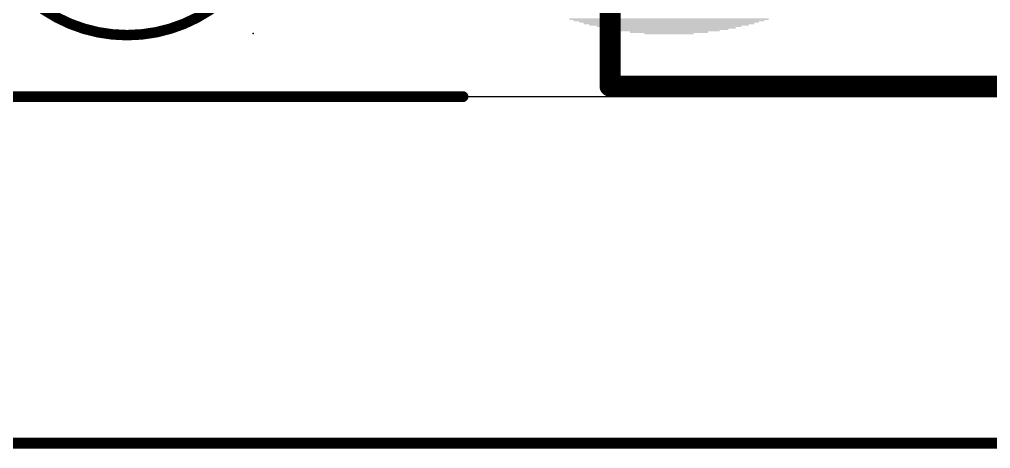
# Model space of a CAD drawing. Extents: x -6.7 to 68.6, y -6.2 to 53.6.
# Drawn here: x 12.67 to 24.42, y -4.26 to 0.93 of the extents above; entities that cross this region are included whole.
import ezdxf

# ---------------------------------------------------------------- set-up
doc = ezdxf.new("R2010")
doc.units = 0
for name, color, linetype in [('1', 12, 'CONTINUOUS'), ('20', 53, 'CONTINUOUS'), ('21', 40, 'CONTINUOUS'), ('23', 40, 'CONTINUOUS'), ('47', 253, 'CONTINUOUS'), ('51', 253, 'CONTINUOUS')]:
    doc.layers.add(name, color=color, linetype=linetype)

# ---------------------------------------------------------------- blocks, each defined once
blk = doc.blocks.new('RECT')
blk.add_solid([(-0.5, -0.5), (0.5, -0.5), (-0.5, 0.5), (0.5, 0.5)])

msp = doc.modelspace()

# ---------------------------------------------------------------- linework, layer by layer
at = {"layer": '1', "const_width": 0.254}
for points in [[(19.812, 14.351), (19.812, 0.127)], [(19.812, 0.127), (47.244, 0.127)]]:
    msp.add_lwpolyline(points, dxfattribs=at)
at = {"layer": '1', "const_width": 0.127}
for points in [[(19.812, 0.1905, 1), (19.812, 0.0635)], [(19.7485, 0.127, 1), (19.8755, 0.127)]]:
    msp.add_lwpolyline(points, format="xyb", dxfattribs=at)
at = {"layer": '20'}
msp.add_line((0, 0), (66.04, 0), dxfattribs=at)
at = {"layer": '23'}
msp.add_point((15.494, 0.762), dxfattribs=at)
at = {"layer": '47', "const_width": 0.13}
for points in [[(18.034, 0), (-6.268, 0)], [(0.065, -4.191), (68.515, -4.191)]]:
    msp.add_lwpolyline(points, dxfattribs=at)
at = {"layer": '47', "const_width": 0.065}
msp.add_lwpolyline([(18.034, -0.0325, 1), (18.034, 0.0325)], format="xyb", dxfattribs=at)
at = {"layer": '51', "const_width": 0.127}
msp.add_lwpolyline([(13.97, 0.744, 1), (13.97, 4.336, 1), (13.97, 0.744)], format="xyb", dxfattribs=at)

# ---------------------------------------------------------------- block references
at = {"layer": '21', "yscale": 0.0175}
for p, xscale in [((20.5253, 0.937), 2.415), ((20.5253, 0.9195), 2.31), ((20.5253, 0.902), 2.17), ((20.5253, 0.8845), 2.065), ((20.5253, 0.867), 1.925), ((20.5252, 0.8495), 1.7501), ((20.5253, 0.832), 1.61), ((20.5253, 0.8145), 1.435), ((20.5253, 0.797), 1.225), ((20.5253, 0.7795), 0.945), ((20.5253, 0.762), 0.595)]:
    msp.add_blockref('RECT', p, dxfattribs=dict(at, xscale=xscale))

doc.saveas('drawing.dxf')
